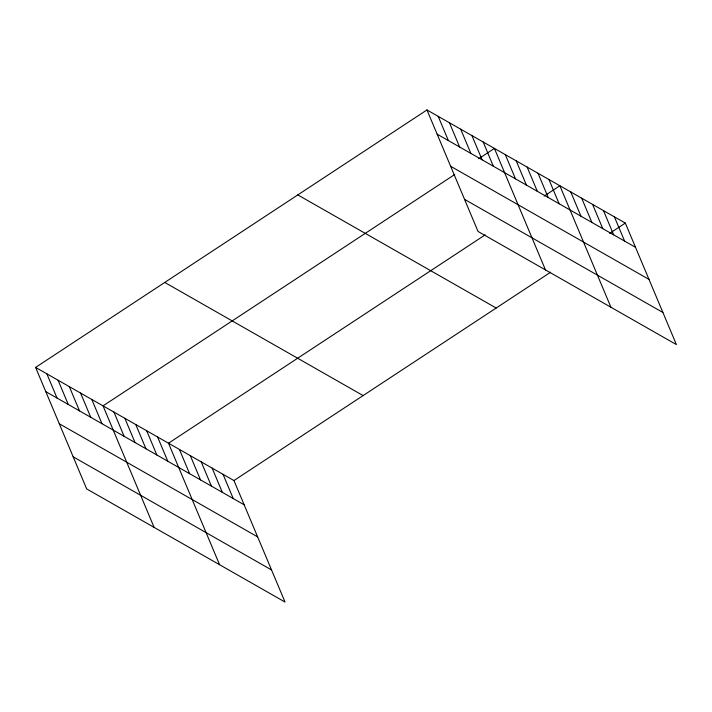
<?xml version="1.0" encoding="UTF-8"?>
<svg xmlns="http://www.w3.org/2000/svg" width="712" height="712" viewBox="0 0 712 712"><rect width="100%" height="100%" fill="white"/><g stroke="black" fill="none" stroke-linecap="round" stroke-linejoin="round"><path stroke-width="1.07" d="M35.6 367.41L233.963 480.547L285.04 602.058L86.677 488.922L35.6 367.41L426.96 109.942L625.323 223.079L676.4 344.59L478.037 231.453L426.96 109.942M454.737 174.502L103.044 405.876L154.121 527.387M478.722 158.723L494.404 148.407L545.481 269.919M485.139 234.898L168.504 443.211L219.581 564.723M544.182 196.058L559.863 185.743L610.941 307.255M233.963 480.547L550.598 272.233M609.641 233.394L625.323 223.079M437.15 134.176L635.505 247.313M450.643 166.279L649.006 279.416M464.544 199.351L662.908 312.488M297.812 194.901L496.175 308.038M164.748 282.442L363.111 395.578M45.791 391.644L244.145 504.781M59.283 423.747L257.646 536.884M73.185 456.819L271.548 569.956M614.412 216.849L624.602 241.092M603.5 210.627L613.691 234.862M592.589 204.406L602.779 228.641M581.677 198.185L591.868 222.42M570.775 191.964L580.956 216.199M548.952 179.522L559.143 203.757M538.041 173.292L548.231 197.535M527.129 167.071L537.32 191.305M516.218 160.85L526.408 185.084M505.315 154.629L515.497 178.863M483.163 141.991L493.345 166.234M471.923 135.583L482.113 159.817M460.682 129.175L470.872 153.409M449.441 122.758L459.632 146.992M438.2 116.35L448.391 140.584M223.052 474.326L233.242 498.56M212.14 468.104L222.331 492.339M201.229 461.883L211.419 486.118M190.318 455.653L200.508 479.897M179.415 449.432L189.597 473.667M157.592 436.99L167.783 461.225M146.681 430.769L156.871 455.004M135.77 424.548L145.96 448.783M124.858 418.318L135.049 442.561M113.956 412.097L124.137 436.331M91.803 399.468L101.994 423.702M80.563 393.051L90.753 417.294M69.322 386.643L79.513 410.877M58.081 380.235L68.272 404.469M46.841 373.818L57.031 398.061"/></g></svg>
